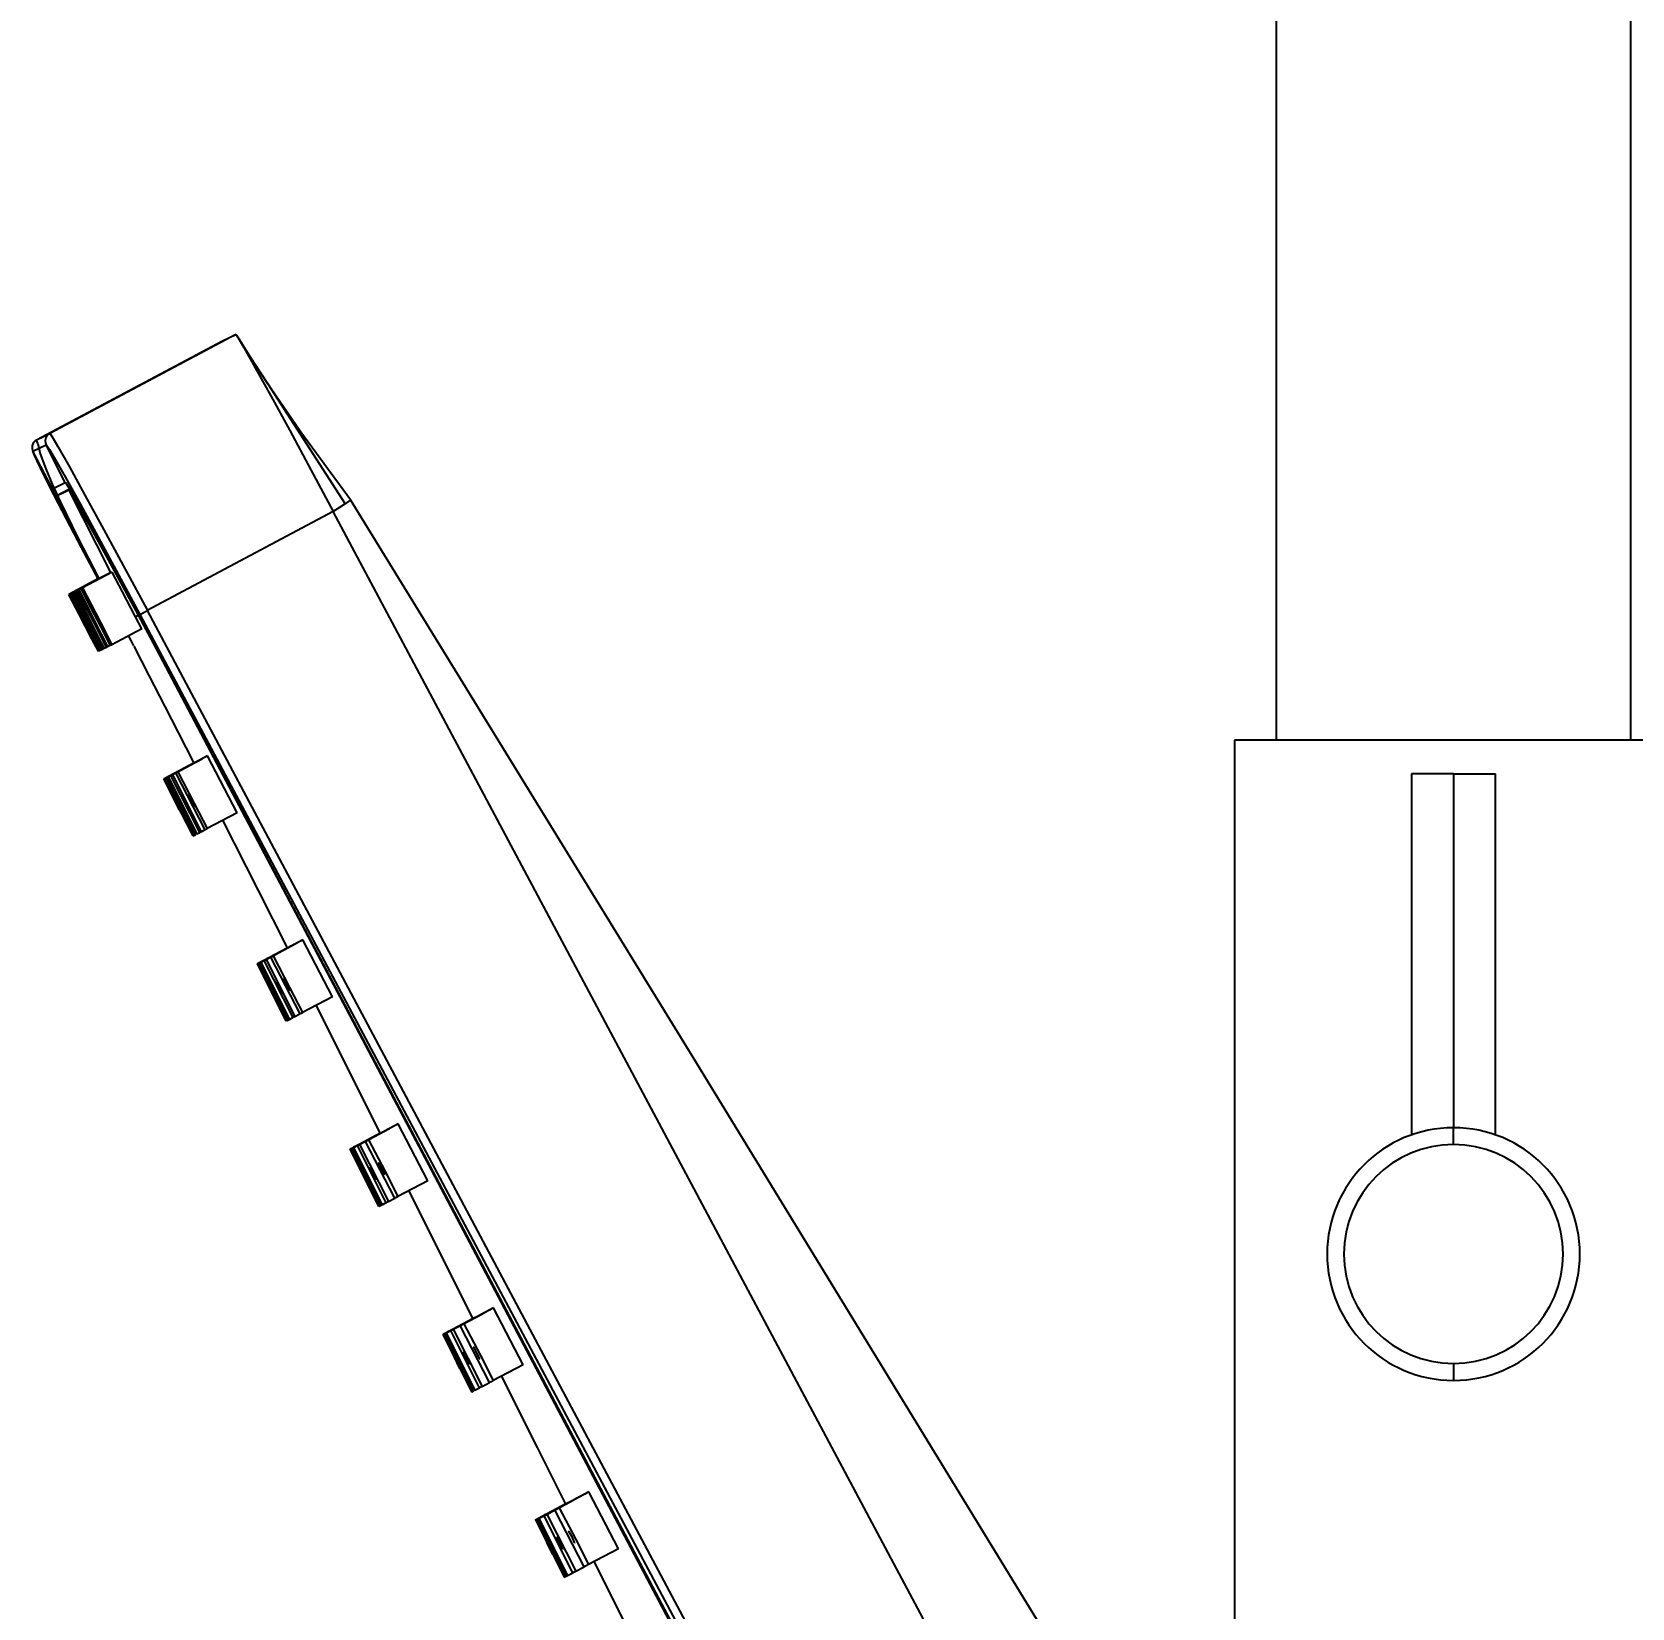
# Model space of a CAD drawing. Extents: x 5051 to 8526, y -300 to 2247.
# Drawn here: x 7172.8 to 7267.8, y 1235.9 to 1329.4 of the extents above; entities that cross this region are included whole.
import ezdxf

# ---------------------------------------------------------------- set-up
doc = ezdxf.new("R2010")
doc.units = 0
doc.header["$LTSCALE"] = 4
doc.header["$MEASUREMENT"] = 0
doc.header["$PDMODE"] = 3
doc.header["$PDSIZE"] = -10
doc.layers.get('0').update_dxf_attribs({"linetype": 'CONTINUOUS'})
doc.layers.get('DEFPOINTS').update_dxf_attribs({"linetype": 'CONTINUOUS'})
doc.layers.add('1', color=7, linetype='CONTINUOUS', true_color=0xffffff)
doc.styles.add('Daelim Dimension', font='NanumGothic.ttf')
doc.dimstyles.new('DEFAULT', dxfattribs={"dimscale": 2, "dimtxt": 2, "dimasz": 2, "dimexe": 0, "dimexo": 2, "dimgap": 1, "dimtad": 1, "dimdec": 1, "dimzin": 9, "dimdsep": 46, "dimtxsty": 'Daelim Dimension', "dimcen": 0.5, "dimclrd": 252, "dimclre": 252, "dimclrt": 3, "dimadec": 1, "dimazin": 0, "dimtfac": 1, "dimtdec": 1, "dimtix": 1, "dimtmove": 0, "dimatfit": 3, "dimfxl": 1, "dimtolj": 1, "dimtzin": 1, "dimlwd": 9, "dimlwe": 9, "dimarcsym": 0})

# ---------------------------------------------------------------- blocks, each defined once
blk = doc.blocks.new('*D13')
at = {"color": 5, "lineweight": 9, "ltscale": 0.5, "transparency": 16777216}
for p, q in [((7201.167, 1456.886), (7561.306, 1456.886)), ((7559.306, 1448.886), (7559.306, 360.442)), ((7359.221, 352.442), (7561.306, 352.442))]:
    blk.add_line(p, q, dxfattribs=at)
at = {"color": 5, "ltscale": 0.5, "transparency": 16777216}
for points in [[(7557.973, 1448.886), (7560.639, 1448.886), (7559.306, 1456.886)], [(7557.973, 360.442), (7560.639, 360.442), (7559.306, 352.442)]]:
    blk.add_solid(points, dxfattribs=at)
at = {"layer": 'DEFPOINTS', "color": 0, "ltscale": 0.5, "transparency": 16777216}
for p in [(7197.167, 1456.886), (7355.221, 352.442), (7559.306, 352.442)]:
    blk.add_point(p, dxfattribs=at)
at = {"color": 7, "ltscale": 0.5, "transparency": 16777216, "insert": (7543.601, 904.664), "char_height": 20, "attachment_point": 5, "rotation": 90, "style": 'Daelim Dimension'}
blk.add_mtext('\\A1;(1100)', dxfattribs=at)

msp = doc.modelspace()

# ---------------------------------------------------------------- linework, layer by layer
at = {"layer": '1', "color": 7, "linetype": 'Continuous'}
for p, q in [((7246.667, 1287.386), (7246.667, 1396.886)), ((7267.667, 1396.886), (7267.667, 1287.386)), ((7184.893, 1311.481), (7173.857, 1305.6)), ((7184.105, 1311.096), (7184.893, 1311.481)), ((7173.068, 1305.214), (7184.105, 1311.096)), ((7186.798, 1308.537), (7191.396, 1301.43)), ((7174.776, 1302.691), (7173.644, 1304.929)), ((7174.014, 1302.319), (7172.86, 1304.546)), ((7174.246, 1301.874), (7174.246, 1301.872)), ((7176.778, 1296.987), (7174.246, 1301.872)), ((7175.036, 1302.296), (7174.247, 1301.876)), ((7175.036, 1302.296), (7174.247, 1301.876)), ((7174.247, 1301.876), (7174.247, 1301.876)), ((7177.484, 1297.337), (7175.003, 1302.242)), ((7190.684, 1300.963), (7179.647, 1295.082)), ((7231.054, 1225.205), (7190.684, 1300.963)), ((7177.099, 1297.145), (7175.334, 1296.204)), ((7177.151, 1297.17), (7175.385, 1296.229)), ((7177.277, 1297.233), (7175.512, 1296.292)), ((7177.338, 1297.263), (7175.573, 1296.323)), ((7177.486, 1297.337), (7175.721, 1296.397)), ((7177.559, 1297.374), (7175.794, 1296.434)), ((7177.153, 1297.167), (7177.151, 1297.17)), ((7177.34, 1297.26), (7177.338, 1297.263)), ((7176.755, 1296.981), (7174.99, 1296.04)), ((7176.776, 1296.99), (7175.01, 1296.049)), ((7176.837, 1297.018), (7175.072, 1296.078)), ((7176.869, 1297.033), (7175.104, 1296.093)), ((7176.953, 1297.073), (7175.187, 1296.132)), ((7176.995, 1297.093), (7175.229, 1296.153)), ((7176.777, 1296.986), (7176.776, 1296.99)), ((7176.871, 1297.03), (7176.869, 1297.033)), ((7176.996, 1297.09), (7176.995, 1297.093)), ((7179.312, 1294.003), (7178.942, 1294.717)), ((7176.743, 1292.669), (7176.363, 1293.403)), ((7177.167, 1293.796), (7177.547, 1293.062)), ((7179.312, 1294.003), (7177.547, 1293.062)), ((7179.605, 1293.928), (7223.342, 1211.198)), ((7179.839, 1293.486), (7179.826, 1293.479)), ((7223.052, 1211.61), (7179.826, 1293.479)), ((7176.789, 1292.692), (7176.753, 1292.672)), ((7176.885, 1292.736), (7176.816, 1292.699)), ((7177.029, 1292.806), (7176.926, 1292.751)), ((7177.221, 1292.902), (7177.085, 1292.829)), ((7177.461, 1293.023), (7177.292, 1292.933)), ((7270.167, 1287.386), (7244.167, 1287.386)), ((7244.167, 1287.386), (7244.167, 1217.386)), ((7180.632, 1285.103), (7182.398, 1286.044)), ((7180.639, 1285.111), (7182.404, 1286.052)), ((7180.641, 1285.106), (7182.406, 1286.047)), ((7180.654, 1285.121), (7182.419, 1286.062)), ((7180.689, 1285.127), (7182.454, 1286.067)), ((7180.723, 1285.143), (7182.488, 1286.084)), ((7180.827, 1285.194), (7182.593, 1286.135)), ((7180.887, 1285.224), (7182.652, 1286.164)), ((7181.049, 1285.305), (7182.814, 1286.246)), ((7181.133, 1285.348), (7182.899, 1286.289)), ((7183.115, 1286.4), (7181.349, 1285.459)), ((7183.223, 1286.455), (7181.458, 1285.515)), ((7182.408, 1286.043), (7182.406, 1286.047)), ((7182.49, 1286.08), (7182.488, 1286.084)), ((7182.654, 1286.161), (7182.652, 1286.164)), ((7182.9, 1286.285), (7182.899, 1286.289)), ((7184.971, 1283.081), (7183.223, 1286.455)), ((7181.562, 1283.266), (7180.632, 1285.103)), ((7180.639, 1285.111), (7180.641, 1285.108)), ((7180.641, 1285.106), (7182.351, 1281.711)), ((7182.388, 1281.726), (7180.689, 1285.127)), ((7180.723, 1285.143), (7182.42, 1281.741)), ((7182.524, 1281.792), (7180.827, 1285.194)), ((7180.887, 1285.224), (7182.586, 1281.823)), ((7182.759, 1281.911), (7181.049, 1285.305)), ((7181.133, 1285.348), (7182.85, 1281.957)), ((7183.087, 1282.079), (7181.349, 1285.459)), ((7257.167, 1285.386), (7254.667, 1285.386)), ((7254.667, 1285.386), (7254.667, 1263.966)), ((7257.167, 1285.386), (7259.667, 1285.386)), ((7257.167, 1285.386), (7257.167, 1264.386)), ((7259.667, 1263.966), (7259.667, 1285.386)), ((7184.971, 1283.081), (7183.206, 1282.14)), ((7182.85, 1281.957), (7183.085, 1282.082)), ((7182.351, 1281.711), (7182.349, 1281.711)), ((7182.351, 1281.711), (7182.386, 1281.73)), ((7182.42, 1281.741), (7182.523, 1281.796)), ((7182.586, 1281.823), (7182.757, 1281.914)), ((7186.691, 1274.373), (7188.457, 1275.314)), ((7188.739, 1275.459), (7186.973, 1274.518)), ((7188.882, 1275.534), (7187.116, 1274.593)), ((7188.459, 1275.31), (7188.457, 1275.314)), ((7190.631, 1272.159), (7188.882, 1275.534)), ((7186.176, 1274.118), (7187.942, 1275.059)), ((7186.19, 1274.128), (7187.956, 1275.068)), ((7186.19, 1274.121), (7187.955, 1275.062)), ((7186.216, 1274.133), (7187.982, 1275.074)), ((7186.262, 1274.171), (7188.028, 1275.112)), ((7186.312, 1274.199), (7187.937, 1275.065)), ((7186.321, 1274.184), (7188.086, 1275.125)), ((7186.388, 1274.218), (7188.154, 1275.159)), ((7186.584, 1274.318), (7188.35, 1275.258)), ((7186.691, 1274.373), (7188.408, 1270.982)), ((7188.71, 1271.138), (7186.973, 1274.518)), ((7187.983, 1275.07), (7187.982, 1275.074)), ((7188.155, 1275.155), (7188.154, 1275.159)), ((7186.176, 1274.118), (7187.887, 1270.724)), ((7187.889, 1270.721), (7186.19, 1274.121)), ((7186.216, 1274.133), (7187.913, 1270.731)), ((7186.262, 1274.171), (7186.264, 1274.167)), ((7188.018, 1270.782), (7186.321, 1274.184)), ((7186.388, 1274.218), (7188.088, 1270.818)), ((7188.294, 1270.923), (7186.584, 1274.318)), ((7190.631, 1272.159), (7188.865, 1271.218)), ((7187.887, 1270.724), (7187.888, 1270.724)), ((7187.913, 1270.731), (7188.016, 1270.786)), ((7188.088, 1270.818), (7188.292, 1270.927)), ((7188.408, 1270.982), (7188.708, 1271.142)), ((7191.691, 1263.115), (7193.457, 1264.056)), ((7191.71, 1263.123), (7193.475, 1264.064)), ((7191.712, 1263.131), (7193.478, 1264.072)), ((7191.748, 1263.152), (7193.514, 1264.093)), ((7191.814, 1263.174), (7193.58, 1264.115)), ((7191.886, 1263.23), (7193.451, 1264.064)), ((7191.889, 1263.212), (7193.655, 1264.153)), ((7191.971, 1263.277), (7193.45, 1264.065)), ((7192.119, 1263.33), (7193.885, 1264.271)), ((7192.249, 1263.397), (7194.015, 1264.338)), ((7194.362, 1264.518), (7192.596, 1263.577)), ((7194.541, 1264.612), (7192.775, 1263.671)), ((7193.477, 1264.06), (7193.475, 1264.064)), ((7193.657, 1264.149), (7193.655, 1264.153)), ((7194.017, 1264.334), (7194.015, 1264.338)), ((7196.29, 1261.238), (7194.541, 1264.612)), ((7257.167, 1263.386), (7257.167, 1264.386)), ((7193.391, 1259.715), (7191.691, 1263.115)), ((7191.71, 1263.123), (7193.407, 1259.721)), ((7191.712, 1263.131), (7191.714, 1263.127)), ((7193.511, 1259.772), (7191.814, 1263.174)), ((7191.886, 1263.23), (7191.887, 1263.226)), ((7191.889, 1263.212), (7193.589, 1259.812)), ((7193.829, 1259.935), (7192.119, 1263.33)), ((7192.249, 1263.397), (7193.966, 1260.006)), ((7194.333, 1260.197), (7192.596, 1263.577)), ((7196.29, 1261.238), (7194.523, 1260.296)), ((7193.966, 1260.006), (7194.331, 1260.201)), ((7193.407, 1259.721), (7193.51, 1259.776)), ((7193.589, 1259.812), (7193.828, 1259.939)), ((7199.986, 1253.578), (7198.219, 1252.636)), ((7200.201, 1253.69), (7198.433, 1252.748)), ((7201.949, 1250.316), (7200.201, 1253.69)), ((7197.192, 1252.109), (7198.958, 1253.05)), ((7197.203, 1252.113), (7198.969, 1253.054)), ((7197.247, 1252.143), (7198.955, 1253.053)), ((7197.306, 1252.176), (7199.072, 1253.117)), ((7197.308, 1252.164), (7199.073, 1253.105)), ((7197.391, 1252.206), (7199.156, 1253.147)), ((7197.509, 1252.289), (7198.955, 1253.059)), ((7197.629, 1252.355), (7198.954, 1253.061)), ((7197.655, 1252.342), (7199.421, 1253.283)), ((7197.807, 1252.421), (7199.573, 1253.362)), ((7199.956, 1249.256), (7198.219, 1252.636)), ((7198.97, 1253.05), (7198.969, 1253.054)), ((7199.158, 1253.143), (7199.156, 1253.147)), ((7199.575, 1253.359), (7199.573, 1253.362)), ((7197.203, 1252.113), (7198.9, 1248.711)), ((7197.247, 1252.143), (7197.249, 1252.139)), ((7199.005, 1248.762), (7197.308, 1252.164)), ((7197.391, 1252.206), (7199.09, 1248.806)), ((7197.509, 1252.289), (7197.511, 1252.285)), ((7199.365, 1248.948), (7197.655, 1252.342)), ((7197.807, 1252.421), (7199.524, 1249.03)), ((7201.949, 1250.316), (7200.181, 1249.374)), ((7257.167, 1250.386), (7257.167, 1249.386)), ((7198.9, 1248.711), (7198.892, 1248.708)), ((7198.9, 1248.711), (7199.003, 1248.766)), ((7199.09, 1248.806), (7199.363, 1248.951)), ((7199.524, 1249.03), (7199.954, 1249.26)), ((7202.782, 1241.155), (7204.549, 1242.096)), ((7202.801, 1241.154), (7204.567, 1242.095)), ((7202.864, 1241.2), (7204.455, 1242.048)), ((7202.892, 1241.2), (7204.657, 1242.141)), ((7203.131, 1241.348), (7204.453, 1242.052)), ((7203.19, 1241.354), (7204.956, 1242.296)), ((7203.287, 1241.433), (7204.452, 1242.054)), ((7203.365, 1241.445), (7205.131, 1242.387)), ((7205.61, 1242.637), (7203.842, 1241.695)), ((7205.86, 1242.768), (7204.091, 1241.826)), ((7204.659, 1242.137), (7204.657, 1242.141)), ((7205.133, 1242.383), (7205.131, 1242.387)), ((7207.608, 1239.394), (7205.86, 1242.768)), ((7202.694, 1241.103), (7204.459, 1242.044)), ((7202.697, 1241.103), (7204.462, 1242.044)), ((7202.697, 1241.103), (7204.394, 1237.701)), ((7202.782, 1241.155), (7202.784, 1241.151)), ((7204.498, 1237.752), (7202.801, 1241.154)), ((7202.892, 1241.2), (7204.591, 1237.8)), ((7203.131, 1241.348), (7203.133, 1241.344)), ((7204.9, 1237.96), (7203.19, 1241.354)), ((7203.365, 1241.445), (7205.082, 1238.055)), ((7205.579, 1238.315), (7203.842, 1241.695)), ((7204.462, 1242.044), (7204.458, 1242.043)), ((7204.464, 1242.04), (7204.462, 1242.044)), ((7207.608, 1239.394), (7205.839, 1238.452)), ((7205.082, 1238.055), (7205.577, 1238.319)), ((7204.394, 1237.701), (7204.39, 1237.7)), ((7204.394, 1237.701), (7204.497, 1237.756)), ((7204.591, 1237.8), (7204.898, 1237.963))]:
    msp.add_line(p, q, dxfattribs=at)
for points in [[(7184.893, 1311.481, 0), (7184.895, 1311.481, 0), (7184.899, 1311.48, 0), (7184.907, 1311.472, 0), (7184.935, 1311.437, 0), (7185.097, 1311.183, 0), (7185.379, 1310.703, 0), (7186.055, 1309.506, 0), (7186.981, 1307.83, 0), (7188.103, 1305.768, 0), (7189.356, 1303.445, 0), (7190.684, 1300.963, 0)], [(7186.798, 1308.537, 0), (7185.8, 1310.087, 0), (7185.03, 1311.294, 0)], [(7191.702, 1301.652, 0), (7188.765, 1305.67, 0), (7186.74, 1308.627, 0)], [(7173.068, 1305.214, 0), (7173.054, 1305.206, 0), (7173.041, 1305.199, 0), (7173.028, 1305.19, 0), (7173.015, 1305.181, 0), (7173.002, 1305.172, 0), (7172.99, 1305.163, 0), (7172.978, 1305.153, 0), (7172.966, 1305.143, 0), (7172.955, 1305.132, 0), (7172.944, 1305.121, 0), (7172.933, 1305.11, 0), (7172.923, 1305.098, 0), (7172.913, 1305.086, 0), (7172.904, 1305.074, 0), (7172.894, 1305.061, 0), (7172.886, 1305.048, 0), (7172.877, 1305.035, 0), (7172.869, 1305.022, 0), (7172.862, 1305.008, 0), (7172.855, 1304.994, 0), (7172.848, 1304.98, 0), (7172.842, 1304.966, 0), (7172.836, 1304.952, 0), (7172.831, 1304.937, 0), (7172.826, 1304.922, 0), (7172.821, 1304.907, 0), (7172.817, 1304.892, 0), (7172.814, 1304.877, 0), (7172.811, 1304.862, 0), (7172.808, 1304.847, 0), (7172.806, 1304.831, 0), (7172.805, 1304.816, 0), (7172.804, 1304.8, 0), (7172.803, 1304.785, 0), (7172.803, 1304.769, 0), (7172.803, 1304.754, 0), (7172.804, 1304.738, 0), (7172.805, 1304.723, 0), (7172.807, 1304.707, 0), (7172.81, 1304.692, 0), (7172.812, 1304.677, 0), (7172.815, 1304.661, 0), (7172.819, 1304.646, 0), (7172.823, 1304.631, 0), (7172.828, 1304.616, 0), (7172.833, 1304.602, 0), (7172.839, 1304.587, 0), (7172.845, 1304.573, 0), (7172.851, 1304.559, 0), (7172.858, 1304.545, 0)], [(7173.07, 1305.215, 0), (7173.056, 1305.208, 0), (7173.043, 1305.2, 0), (7173.03, 1305.191, 0), (7173.017, 1305.182, 0), (7173.004, 1305.173, 0), (7172.992, 1305.164, 0), (7172.98, 1305.154, 0), (7172.968, 1305.144, 0), (7172.957, 1305.133, 0), (7172.946, 1305.122, 0), (7172.935, 1305.111, 0), (7172.925, 1305.099, 0), (7172.915, 1305.087, 0), (7172.906, 1305.075, 0), (7172.897, 1305.062, 0), (7172.888, 1305.049, 0), (7172.879, 1305.036, 0), (7172.871, 1305.023, 0), (7172.864, 1305.009, 0), (7172.857, 1304.995, 0), (7172.85, 1304.981, 0), (7172.844, 1304.967, 0), (7172.838, 1304.953, 0), (7172.833, 1304.938, 0), (7172.828, 1304.923, 0), (7172.823, 1304.909, 0), (7172.82, 1304.893, 0), (7172.816, 1304.878, 0), (7172.813, 1304.863, 0), (7172.811, 1304.848, 0), (7172.808, 1304.832, 0), (7172.807, 1304.817, 0), (7172.806, 1304.801, 0), (7172.805, 1304.786, 0), (7172.805, 1304.77, 0), (7172.805, 1304.755, 0), (7172.806, 1304.739, 0), (7172.808, 1304.724, 0), (7172.809, 1304.708, 0), (7172.812, 1304.693, 0), (7172.814, 1304.678, 0), (7172.818, 1304.662, 0), (7172.821, 1304.647, 0), (7172.825, 1304.632, 0), (7172.83, 1304.618, 0), (7172.835, 1304.603, 0), (7172.841, 1304.588, 0), (7172.847, 1304.574, 0), (7172.853, 1304.56, 0), (7172.86, 1304.546, 0)], [(7172.86, 1304.546, 0), (7173.271, 1304.753, 0), (7173.644, 1304.929, 0)], [(7173.149, 1304.997, 0), (7173.069, 1305.198, 0), (7173.067, 1305.21, 0), (7173.068, 1305.213, 0), (7173.069, 1305.215, 0)], [(7173.068, 1305.214, 0), (7173.069, 1305.215, 0), (7173.07, 1305.215, 0)], [(7173.07, 1305.215, 0), (7173.483, 1305.417, 0), (7173.853, 1305.598, 0)], [(7173.154, 1304.996, 0), (7173.296, 1304.399, 0), (7173.622, 1303.495, 0), (7174, 1302.596, 0), (7174.475, 1301.554, 0), (7175.525, 1299.404, 0), (7176.762, 1296.99, 0)], [(7173.853, 1305.598, 0), (7173.84, 1305.591, 0), (7173.826, 1305.583, 0), (7173.813, 1305.574, 0), (7173.801, 1305.566, 0), (7173.788, 1305.557, 0), (7173.776, 1305.547, 0), (7173.764, 1305.537, 0), (7173.752, 1305.527, 0), (7173.741, 1305.516, 0), (7173.73, 1305.505, 0), (7173.719, 1305.494, 0), (7173.709, 1305.482, 0), (7173.699, 1305.47, 0), (7173.689, 1305.458, 0), (7173.68, 1305.445, 0), (7173.671, 1305.433, 0), (7173.663, 1305.42, 0), (7173.655, 1305.406, 0), (7173.648, 1305.393, 0), (7173.64, 1305.379, 0), (7173.634, 1305.365, 0), (7173.628, 1305.35, 0), (7173.622, 1305.336, 0), (7173.616, 1305.321, 0), (7173.612, 1305.307, 0), (7173.607, 1305.292, 0), (7173.603, 1305.277, 0), (7173.6, 1305.262, 0), (7173.597, 1305.246, 0), (7173.594, 1305.231, 0), (7173.592, 1305.216, 0), (7173.59, 1305.2, 0), (7173.589, 1305.185, 0), (7173.589, 1305.169, 0), (7173.589, 1305.154, 0), (7173.589, 1305.138, 0), (7173.59, 1305.123, 0), (7173.591, 1305.107, 0), (7173.593, 1305.092, 0), (7173.595, 1305.076, 0), (7173.598, 1305.061, 0), (7173.601, 1305.046, 0), (7173.605, 1305.031, 0), (7173.609, 1305.016, 0), (7173.614, 1305.001, 0), (7173.619, 1304.986, 0), (7173.624, 1304.972, 0), (7173.63, 1304.957, 0), (7173.637, 1304.943, 0), (7173.644, 1304.929, 0)], [(7173.857, 1305.6, 0), (7173.843, 1305.593, 0), (7173.83, 1305.585, 0), (7173.817, 1305.576, 0), (7173.804, 1305.568, 0), (7173.791, 1305.559, 0), (7173.779, 1305.549, 0), (7173.767, 1305.539, 0), (7173.755, 1305.529, 0), (7173.744, 1305.518, 0), (7173.733, 1305.507, 0), (7173.722, 1305.496, 0), (7173.712, 1305.484, 0), (7173.702, 1305.472, 0), (7173.692, 1305.46, 0), (7173.683, 1305.447, 0), (7173.674, 1305.435, 0), (7173.666, 1305.422, 0), (7173.658, 1305.408, 0), (7173.65, 1305.395, 0), (7173.643, 1305.381, 0), (7173.636, 1305.367, 0), (7173.63, 1305.352, 0), (7173.624, 1305.338, 0), (7173.619, 1305.323, 0), (7173.614, 1305.309, 0), (7173.61, 1305.294, 0), (7173.606, 1305.279, 0), (7173.602, 1305.263, 0), (7173.599, 1305.248, 0), (7173.596, 1305.233, 0), (7173.594, 1305.217, 0), (7173.593, 1305.202, 0), (7173.592, 1305.186, 0), (7173.591, 1305.171, 0), (7173.591, 1305.155, 0), (7173.591, 1305.14, 0), (7173.592, 1305.124, 0), (7173.593, 1305.108, 0), (7173.595, 1305.093, 0), (7173.597, 1305.078, 0), (7173.6, 1305.062, 0), (7173.603, 1305.047, 0), (7173.607, 1305.032, 0), (7173.611, 1305.017, 0), (7173.616, 1305.002, 0), (7173.621, 1304.987, 0), (7173.627, 1304.973, 0), (7173.633, 1304.958, 0), (7173.639, 1304.944, 0), (7173.646, 1304.93, 0)], [(7173.644, 1304.929, 0), (7173.645, 1304.93, 0), (7173.646, 1304.93, 0)], [(7173.646, 1304.93, 0), (7173.687, 1304.888, 0), (7173.844, 1304.642, 0), (7174.114, 1304.183, 0), (7174.765, 1303.031, 0), (7175.654, 1301.422, 0), (7176.73, 1299.446, 0), (7177.934, 1297.213, 0), (7179.2, 1294.844, 0)], [(7173.853, 1305.598, 0), (7173.855, 1305.599, 0), (7173.856, 1305.599, 0)], [(7173.857, 1305.6, 0), (7173.859, 1305.6, 0), (7173.862, 1305.599, 0), (7173.871, 1305.591, 0), (7173.899, 1305.556, 0), (7174.062, 1305.3, 0), (7174.343, 1304.822, 0), (7175.022, 1303.62, 0), (7175.948, 1301.943, 0), (7177.07, 1299.882, 0), (7178.327, 1297.552, 0), (7179.648, 1295.082, 0)], [(7176.724, 1296.969, 0), (7175.744, 1298.833, 0), (7174.86, 1300.526, 0), (7174.107, 1301.985, 0), (7173.513, 1303.153, 0), (7173.101, 1303.985, 0), (7172.943, 1304.319, 0), (7172.865, 1304.505, 0), (7172.857, 1304.533, 0), (7172.856, 1304.541, 0), (7172.858, 1304.545, 0)], [(7172.858, 1304.545, 0), (7172.859, 1304.545, 0), (7172.86, 1304.546, 0)], [(7176.723, 1296.982, 0), (7174.179, 1301.934, 0), (7174.018, 1302.291, 0), (7174.013, 1302.31, 0), (7174.012, 1302.316, 0), (7174.013, 1302.317, 0), (7174.014, 1302.318, 0)], [(7174.014, 1302.319, 0), (7174.413, 1302.512, 0), (7174.776, 1302.691, 0)], [(7174.014, 1302.318, 0), (7174.014, 1302.318, 0), (7174.014, 1302.319, 0)], [(7174.246, 1301.872, 0), (7174.249, 1301.858, 0), (7174.255, 1301.841, 0), (7174.273, 1301.794, 0), (7174.331, 1301.665, 0), (7174.512, 1301.287, 0), (7175.074, 1300.17, 0), (7175.806, 1298.746, 0), (7176.714, 1297.004, 0)], [(7174.998, 1302.243, 0), (7174.545, 1302.02, 0), (7174.247, 1301.876, 0)], [(7174.776, 1302.691, 0), (7174.776, 1302.691, 0), (7174.777, 1302.692, 0)], [(7174.777, 1302.692, 0), (7174.781, 1302.691, 0), (7174.788, 1302.685, 0), (7174.81, 1302.66, 0), (7174.932, 1302.476, 0), (7175.14, 1302.126, 0), (7175.64, 1301.249, 0), (7176.328, 1300.009, 0), (7177.166, 1298.474, 0), (7178.115, 1296.72, 0), (7179.136, 1294.812, 0)], [(7175.003, 1302.242, 0), (7175, 1302.243, 0), (7174.998, 1302.243, 0)], [(7179.122, 1294.806, 0), (7177.942, 1297.002, 0), (7176.878, 1298.961, 0), (7176.004, 1300.545, 0), (7175.563, 1301.328, 0), (7175.24, 1301.883, 0), (7175.067, 1302.162, 0), (7175.023, 1302.222, 0), (7175.003, 1302.242, 0)], [(7191.396, 1301.43, 0), (7191.049, 1301.2, 0), (7190.684, 1300.963, 0)], [(7191.702, 1301.652, 0), (7191.698, 1301.645, 0), (7191.684, 1301.633, 0), (7191.396, 1301.43, 0)], [(7237.326, 1227.189, 0), (7211.824, 1268.919, 0), (7191.701, 1301.653, 0)], [(7177.151, 1297.17, 0), (7177.122, 1297.156, 0), (7177.099, 1297.145, 0)], [(7177.338, 1297.263, 0), (7177.304, 1297.246, 0), (7177.277, 1297.233, 0)], [(7177.559, 1297.374, 0), (7177.516, 1297.353, 0), (7177.486, 1297.337, 0)], [(7178.942, 1294.717, 0), (7178.171, 1296.197, 0), (7177.559, 1297.374, 0)], [(7175.334, 1296.204, 0), (7175.362, 1296.218, 0), (7175.385, 1296.229, 0)], [(7176.646, 1293.574, 0), (7175.911, 1295.047, 0), (7175.334, 1296.204, 0)], [(7175.385, 1296.229, 0), (7176.122, 1294.756, 0), (7176.7, 1293.599, 0)], [(7175.512, 1296.292, 0), (7175.546, 1296.309, 0), (7175.573, 1296.323, 0)], [(7176.839, 1293.66, 0), (7176.096, 1295.134, 0), (7175.512, 1296.292, 0)], [(7175.573, 1296.323, 0), (7176.325, 1294.839, 0), (7176.912, 1293.685, 0)], [(7175.721, 1296.397, 0), (7175.76, 1296.417, 0), (7175.794, 1296.434, 0)], [(7177.081, 1293.763, 0), (7176.319, 1295.238, 0), (7175.721, 1296.397, 0)], [(7175.794, 1296.434, 0), (7176.565, 1294.95, 0), (7177.167, 1293.796, 0)], [(7176.776, 1296.99, 0), (7176.763, 1296.985, 0), (7176.755, 1296.981, 0)], [(7176.869, 1297.033, 0), (7176.851, 1297.025, 0), (7176.837, 1297.018, 0)], [(7176.995, 1297.093, 0), (7176.971, 1297.082, 0), (7176.953, 1297.073, 0)], [(7174.99, 1296.04, 0), (7175.001, 1296.045, 0), (7175.01, 1296.049, 0)], [(7176.363, 1293.403, 0), (7175.596, 1294.874, 0), (7174.99, 1296.04, 0)], [(7175.01, 1296.049, 0), (7175.772, 1294.574, 0), (7176.371, 1293.415, 0)], [(7175.072, 1296.078, 0), (7175.09, 1296.086, 0), (7175.104, 1296.093, 0)], [(7176.411, 1293.439, 0), (7175.664, 1294.91, 0), (7175.072, 1296.078, 0)], [(7175.104, 1296.093, 0), (7175.847, 1294.619, 0), (7176.432, 1293.461, 0)], [(7175.187, 1296.132, 0), (7175.21, 1296.143, 0), (7175.229, 1296.153, 0)], [(7176.502, 1293.502, 0), (7175.765, 1294.975, 0), (7175.187, 1296.132, 0)], [(7175.229, 1296.153, 0), (7175.964, 1294.68, 0), (7176.541, 1293.523, 0)], [(7176.05, 1294.018, 0), (7176.05, 1294.018, 0), (7176.05, 1294.018, 0), (7176.05, 1294.018, 0), (7176.05, 1294.018, 0), (7176.049, 1294.02, 0), (7176.036, 1294.045, 0), (7175.867, 1294.374, 0), (7175.696, 1294.701, 0), (7175.682, 1294.727, 0), (7175.681, 1294.728, 0), (7175.681, 1294.728, 0), (7175.681, 1294.728, 0), (7175.681, 1294.728, 0)], [(7176.118, 1294.048, 0), (7176.118, 1294.048, 0), (7176.118, 1294.048, 0), (7176.118, 1294.048, 0), (7176.117, 1294.05, 0), (7176.105, 1294.075, 0), (7175.94, 1294.406, 0), (7175.772, 1294.735, 0), (7175.758, 1294.76, 0), (7175.757, 1294.762, 0), (7175.757, 1294.762, 0), (7175.757, 1294.762, 0)], [(7176.228, 1294.1, 0), (7176.228, 1294.1, 0), (7176.228, 1294.1, 0), (7176.227, 1294.102, 0), (7176.216, 1294.128, 0), (7176.053, 1294.459, 0), (7175.885, 1294.789, 0), (7175.871, 1294.814, 0), (7175.871, 1294.815, 0), (7175.87, 1294.816, 0), (7175.87, 1294.816, 0), (7175.87, 1294.816, 0)], [(7176.379, 1294.174, 0), (7176.379, 1294.174, 0), (7176.379, 1294.174, 0), (7176.379, 1294.176, 0), (7176.368, 1294.202, 0), (7176.206, 1294.534, 0), (7176.037, 1294.863, 0), (7176.023, 1294.888, 0), (7176.022, 1294.889, 0), (7176.022, 1294.89, 0), (7176.022, 1294.89, 0), (7176.022, 1294.89, 0)], [(7176.211, 1294.984, 0), (7176.211, 1294.984, 0), (7176.211, 1294.983, 0), (7176.211, 1294.982, 0), (7176.222, 1294.955, 0), (7176.385, 1294.624, 0), (7176.556, 1294.296, 0), (7176.571, 1294.271, 0), (7176.572, 1294.27, 0), (7176.572, 1294.27, 0), (7176.572, 1294.27, 0)], [(7176.572, 1294.27, 0), (7176.572, 1294.27, 0), (7176.572, 1294.271, 0), (7176.572, 1294.272, 0), (7176.561, 1294.298, 0), (7176.399, 1294.63, 0), (7176.227, 1294.958, 0), (7176.212, 1294.983, 0), (7176.211, 1294.984, 0), (7176.211, 1294.984, 0), (7176.211, 1294.984, 0)], [(7176.807, 1294.388, 0), (7176.807, 1294.389, 0), (7176.807, 1294.389, 0), (7176.807, 1294.391, 0), (7176.796, 1294.417, 0), (7176.631, 1294.747, 0), (7176.456, 1295.073, 0), (7176.44, 1295.097, 0), (7176.439, 1295.098, 0), (7176.439, 1295.099, 0), (7176.438, 1295.099, 0)], [(7178.942, 1294.717, 0), (7179.041, 1294.765, 0), (7179.122, 1294.806, 0)], [(7179.826, 1293.479, 0), (7179.432, 1294.224, 0), (7179.122, 1294.806, 0)], [(7179.136, 1294.812, 0), (7179.172, 1294.83, 0), (7179.2, 1294.844, 0)], [(7179.136, 1294.812, 0), (7179.399, 1294.318, 0), (7179.605, 1293.928, 0)], [(7179.2, 1294.844, 0), (7179.201, 1294.844, 0), (7179.202, 1294.845, 0), (7179.203, 1294.846, 0), (7179.205, 1294.847, 0), (7179.207, 1294.848, 0), (7179.21, 1294.849, 0), (7179.213, 1294.851, 0), (7179.217, 1294.853, 0), (7179.221, 1294.855, 0), (7179.225, 1294.857, 0), (7179.23, 1294.86, 0), (7179.235, 1294.862, 0), (7179.241, 1294.865, 0), (7179.247, 1294.869, 0), (7179.253, 1294.872, 0), (7179.26, 1294.876, 0), (7179.267, 1294.879, 0), (7179.274, 1294.883, 0), (7179.282, 1294.887, 0), (7179.29, 1294.892, 0), (7179.299, 1294.896, 0), (7179.307, 1294.901, 0), (7179.317, 1294.906, 0), (7179.326, 1294.911, 0), (7179.336, 1294.916, 0), (7179.346, 1294.921, 0), (7179.356, 1294.927, 0), (7179.367, 1294.933, 0), (7179.378, 1294.938, 0), (7179.389, 1294.944, 0), (7179.4, 1294.95, 0), (7179.412, 1294.956, 0), (7179.424, 1294.963, 0), (7179.436, 1294.969, 0), (7179.448, 1294.976, 0), (7179.461, 1294.982, 0), (7179.473, 1294.989, 0), (7179.486, 1294.996, 0), (7179.499, 1295.003, 0), (7179.512, 1295.01, 0), (7179.525, 1295.017, 0), (7179.538, 1295.024, 0), (7179.552, 1295.031, 0), (7179.565, 1295.038, 0), (7179.579, 1295.045, 0), (7179.593, 1295.053, 0), (7179.606, 1295.06, 0), (7179.62, 1295.067, 0), (7179.634, 1295.074, 0), (7179.647, 1295.082, 0)], [(7179.2, 1294.844, 0), (7204.522, 1247.267, 0), (7224.225, 1210.254, 0)], [(7179.647, 1295.082, 0), (7204.968, 1247.504, 0), (7224.668, 1210.489, 0)], [(7176.363, 1293.403, 0), (7176.367, 1293.41, 0), (7176.371, 1293.415, 0)], [(7176.371, 1293.415, 0), (7176.585, 1292.999, 0), (7176.753, 1292.672, 0)], [(7176.411, 1293.439, 0), (7176.422, 1293.451, 0), (7176.432, 1293.461, 0)], [(7176.791, 1292.688, 0), (7176.578, 1293.109, 0), (7176.411, 1293.439, 0)], [(7176.432, 1293.461, 0), (7176.647, 1293.034, 0), (7176.816, 1292.699, 0)], [(7176.502, 1293.502, 0), (7176.523, 1293.514, 0), (7176.541, 1293.523, 0)], [(7176.887, 1292.732, 0), (7176.671, 1293.164, 0), (7176.502, 1293.502, 0)], [(7176.541, 1293.523, 0), (7176.757, 1293.091, 0), (7176.926, 1292.751, 0)], [(7176.646, 1293.574, 0), (7176.676, 1293.588, 0), (7176.7, 1293.599, 0)], [(7177.031, 1292.802, 0), (7176.815, 1293.235, 0), (7176.646, 1293.574, 0)], [(7176.7, 1293.599, 0), (7176.916, 1293.168, 0), (7177.085, 1292.829, 0)], [(7176.839, 1293.66, 0), (7176.879, 1293.673, 0), (7176.912, 1293.685, 0)], [(7177.223, 1292.898, 0), (7177.008, 1293.325, 0), (7176.839, 1293.66, 0)], [(7176.912, 1293.685, 0), (7177.125, 1293.263, 0), (7177.292, 1292.933, 0)], [(7177.081, 1293.763, 0), (7177.129, 1293.781, 0), (7177.167, 1293.796, 0)], [(7177.463, 1293.02, 0), (7177.249, 1293.436, 0), (7177.081, 1293.763, 0)], [(7178.505, 1293.606, 0), (7178.686, 1293.262, 0), (7178.829, 1292.991, 0)], [(7176.753, 1292.672, 0), (7176.747, 1292.67, 0), (7176.743, 1292.669, 0)], [(7176.816, 1292.699, 0), (7176.801, 1292.692, 0), (7176.791, 1292.688, 0)], [(7176.926, 1292.751, 0), (7176.904, 1292.74, 0), (7176.887, 1292.732, 0)], [(7177.085, 1292.829, 0), (7177.054, 1292.814, 0), (7177.031, 1292.802, 0)], [(7177.292, 1292.933, 0), (7177.253, 1292.913, 0), (7177.223, 1292.898, 0)], [(7177.547, 1293.062, 0), (7177.5, 1293.038, 0), (7177.463, 1293.02, 0)], [(7178.843, 1292.965, 0), (7179.746, 1291.227, 0), (7180.689, 1289.393, 0), (7181.483, 1287.839, 0), (7182.384, 1286.067, 0)], [(7182.406, 1286.047, 0), (7182.401, 1286.045, 0), (7182.398, 1286.044, 0)], [(7182.488, 1286.084, 0), (7182.468, 1286.074, 0), (7182.454, 1286.067, 0)], [(7182.652, 1286.164, 0), (7182.618, 1286.147, 0), (7182.593, 1286.135, 0)], [(7182.899, 1286.289, 0), (7182.85, 1286.264, 0), (7182.814, 1286.246, 0)], [(7183.223, 1286.455, 0), (7183.161, 1286.424, 0), (7183.115, 1286.4, 0)], [(7180.632, 1285.103, 0), (7180.636, 1285.104, 0), (7180.641, 1285.106, 0)], [(7180.654, 1285.121, 0), (7180.645, 1285.115, 0), (7180.639, 1285.111, 0)], [(7180.689, 1285.127, 0), (7180.707, 1285.135, 0), (7180.723, 1285.143, 0)], [(7180.827, 1285.194, 0), (7180.86, 1285.21, 0), (7180.887, 1285.224, 0)], [(7181.049, 1285.305, 0), (7181.095, 1285.329, 0), (7181.133, 1285.348, 0)], [(7181.349, 1285.459, 0), (7181.409, 1285.49, 0), (7181.458, 1285.515, 0)], [(7181.458, 1285.515, 0), (7182.437, 1283.625, 0), (7183.206, 1282.14, 0)], [(7181.876, 1283.166, 0), (7181.876, 1283.166, 0), (7181.876, 1283.166, 0), (7181.876, 1283.168, 0), (7181.865, 1283.194, 0), (7181.704, 1283.526, 0), (7181.535, 1283.855, 0), (7181.52, 1283.88, 0), (7181.519, 1283.881, 0), (7181.519, 1283.881, 0), (7181.519, 1283.882, 0)], [(7182.119, 1283.288, 0), (7182.119, 1283.289, 0), (7182.119, 1283.289, 0), (7182.119, 1283.291, 0), (7182.109, 1283.317, 0), (7181.948, 1283.65, 0), (7181.776, 1283.977, 0), (7181.76, 1284.001, 0), (7181.759, 1284.002, 0), (7181.759, 1284.003, 0), (7181.758, 1284.003, 0)], [(7182.449, 1283.458, 0), (7182.45, 1283.459, 0), (7182.45, 1283.46, 0), (7182.44, 1283.487, 0), (7182.278, 1283.819, 0), (7182.101, 1284.144, 0), (7182.085, 1284.168, 0), (7182.083, 1284.169, 0), (7182.083, 1284.169, 0)], [(7181.304, 1283.78, 0), (7181.304, 1283.78, 0), (7181.304, 1283.78, 0), (7181.304, 1283.78, 0), (7181.304, 1283.78, 0), (7181.305, 1283.779, 0), (7181.318, 1283.753, 0), (7181.484, 1283.423, 0), (7181.651, 1283.093, 0), (7181.664, 1283.068, 0), (7181.665, 1283.066, 0), (7181.665, 1283.066, 0), (7181.665, 1283.066, 0), (7181.665, 1283.066, 0)], [(7181.665, 1283.066, 0), (7181.665, 1283.066, 0), (7181.665, 1283.066, 0), (7181.665, 1283.066, 0), (7181.665, 1283.066, 0), (7181.665, 1283.066, 0), (7181.664, 1283.068, 0), (7181.651, 1283.093, 0), (7181.485, 1283.423, 0), (7181.318, 1283.753, 0), (7181.305, 1283.779, 0), (7181.304, 1283.78, 0), (7181.304, 1283.78, 0), (7181.304, 1283.78, 0), (7181.304, 1283.78, 0)], [(7181.725, 1283.091, 0), (7181.725, 1283.092, 0), (7181.725, 1283.092, 0), (7181.724, 1283.093, 0), (7181.712, 1283.119, 0), (7181.549, 1283.451, 0), (7181.382, 1283.781, 0), (7181.368, 1283.806, 0), (7181.367, 1283.807, 0), (7181.367, 1283.807, 0), (7181.367, 1283.807, 0)], [(7181.562, 1283.266, 0), (7182.349, 1281.711, 0)], [(7182.85, 1281.957, 0), (7182.798, 1281.931, 0), (7182.759, 1281.911, 0)], [(7183.206, 1282.14, 0), (7183.138, 1282.105, 0), (7183.087, 1282.079, 0)], [(7184.114, 1282.652, 0), (7186.227, 1278.464, 0), (7187.937, 1275.066, 0)], [(7182.42, 1281.741, 0), (7182.401, 1281.732, 0), (7182.388, 1281.726, 0)], [(7182.586, 1281.823, 0), (7182.551, 1281.805, 0), (7182.524, 1281.792, 0)], [(7188.457, 1275.314, 0), (7188.395, 1275.282, 0), (7188.35, 1275.258, 0)], [(7188.882, 1275.534, 0), (7188.8, 1275.491, 0), (7188.739, 1275.459, 0)], [(7186.584, 1274.318, 0), (7186.642, 1274.347, 0), (7186.691, 1274.373, 0)], [(7186.973, 1274.518, 0), (7187.052, 1274.559, 0), (7187.116, 1274.593, 0)], [(7187.116, 1274.593, 0), (7188.095, 1272.703, 0), (7188.865, 1271.218, 0)], [(7187.982, 1275.074, 0), (7187.965, 1275.066, 0), (7187.955, 1275.062, 0)], [(7188.154, 1275.159, 0), (7188.114, 1275.139, 0), (7188.086, 1275.125, 0)], [(7186.19, 1274.128, 0), (7186.181, 1274.122, 0), (7186.176, 1274.118, 0)], [(7186.19, 1274.121, 0), (7186.203, 1274.127, 0), (7186.216, 1274.133, 0)], [(7186.312, 1274.199, 0), (7186.283, 1274.183, 0), (7186.262, 1274.171, 0)], [(7186.321, 1274.184, 0), (7186.357, 1274.202, 0), (7186.388, 1274.218, 0)], [(7187.221, 1272.083, 0), (7187.221, 1272.083, 0), (7187.221, 1272.083, 0), (7187.221, 1272.083, 0), (7187.221, 1272.085, 0), (7187.209, 1272.111, 0), (7187.045, 1272.442, 0), (7186.879, 1272.772, 0), (7186.865, 1272.798, 0), (7186.864, 1272.799, 0), (7186.864, 1272.799, 0), (7186.864, 1272.799, 0), (7186.864, 1272.799, 0)], [(7187.373, 1272.157, 0), (7187.373, 1272.157, 0), (7187.373, 1272.158, 0), (7187.373, 1272.159, 0), (7187.362, 1272.186, 0), (7187.202, 1272.519, 0), (7187.032, 1272.847, 0), (7187.017, 1272.872, 0), (7187.016, 1272.873, 0), (7187.016, 1272.873, 0), (7187.015, 1272.873, 0)], [(7187.665, 1272.306, 0), (7187.666, 1272.307, 0), (7187.666, 1272.309, 0), (7187.656, 1272.336, 0), (7187.497, 1272.669, 0), (7187.323, 1272.996, 0), (7187.307, 1273.02, 0), (7187.305, 1273.021, 0), (7187.305, 1273.021, 0)], [(7188.09, 1272.526, 0), (7188.091, 1272.527, 0), (7188.091, 1272.529, 0), (7188.082, 1272.556, 0), (7187.922, 1272.89, 0), (7187.743, 1273.213, 0), (7187.726, 1273.236, 0), (7187.724, 1273.237, 0), (7187.723, 1273.237, 0)], [(7189.643, 1271.666, 0), (7191.756, 1267.45, 0), (7193.449, 1264.068, 0)], [(7187.913, 1270.731, 0), (7187.898, 1270.724, 0), (7187.889, 1270.721, 0)], [(7188.088, 1270.818, 0), (7188.047, 1270.797, 0), (7188.018, 1270.782, 0)], [(7188.408, 1270.982, 0), (7188.342, 1270.948, 0), (7188.294, 1270.923, 0)], [(7188.865, 1271.218, 0), (7188.776, 1271.172, 0), (7188.71, 1271.138, 0)], [(7193.475, 1264.064, 0), (7193.463, 1264.058, 0), (7193.457, 1264.056, 0)], [(7193.655, 1264.153, 0), (7193.611, 1264.13, 0), (7193.58, 1264.115, 0)], [(7194.015, 1264.338, 0), (7193.94, 1264.299, 0), (7193.885, 1264.271, 0)], [(7194.541, 1264.612, 0), (7194.439, 1264.558, 0), (7194.362, 1264.518, 0)], [(7191.691, 1263.115, 0), (7191.699, 1263.118, 0), (7191.71, 1263.123, 0)], [(7191.748, 1263.152, 0), (7191.726, 1263.139, 0), (7191.712, 1263.131, 0)], [(7191.814, 1263.174, 0), (7191.854, 1263.194, 0), (7191.889, 1263.212, 0)], [(7191.971, 1263.277, 0), (7191.921, 1263.25, 0), (7191.886, 1263.23, 0)], [(7192.119, 1263.33, 0), (7192.19, 1263.366, 0), (7192.249, 1263.397, 0)], [(7192.596, 1263.577, 0), (7192.694, 1263.628, 0), (7192.775, 1263.671, 0)], [(7192.775, 1263.671, 0), (7193.754, 1261.781, 0), (7194.523, 1260.296, 0)], [(7193.211, 1261.325, 0), (7193.212, 1261.325, 0), (7193.212, 1261.327, 0), (7193.203, 1261.355, 0), (7193.045, 1261.689, 0), (7192.87, 1262.014, 0), (7192.853, 1262.038, 0), (7192.852, 1262.039, 0), (7192.851, 1262.039, 0)], [(7193.73, 1261.594, 0), (7193.731, 1261.595, 0), (7193.731, 1261.597, 0), (7193.731, 1261.603, 0), (7193.724, 1261.625, 0), (7193.567, 1261.96, 0), (7193.385, 1262.282, 0), (7193.371, 1262.3, 0), (7193.366, 1262.305, 0), (7193.365, 1262.305, 0), (7193.363, 1262.305, 0)], [(7192.718, 1261.075, 0), (7192.718, 1261.075, 0), (7192.718, 1261.075, 0), (7192.718, 1261.075, 0), (7192.718, 1261.077, 0), (7192.705, 1261.103, 0), (7192.541, 1261.434, 0), (7192.375, 1261.764, 0), (7192.362, 1261.789, 0), (7192.361, 1261.791, 0), (7192.361, 1261.791, 0), (7192.361, 1261.791, 0), (7192.361, 1261.791, 0)], [(7192.87, 1261.149, 0), (7192.87, 1261.149, 0), (7192.87, 1261.15, 0), (7192.87, 1261.151, 0), (7192.859, 1261.178, 0), (7192.699, 1261.511, 0), (7192.529, 1261.839, 0), (7192.514, 1261.864, 0), (7192.513, 1261.865, 0), (7192.512, 1261.865, 0), (7192.512, 1261.865, 0)], [(7194.523, 1260.296, 0), (7194.414, 1260.239, 0), (7194.333, 1260.197, 0)], [(7195.151, 1260.666, 0), (7197.278, 1256.413, 0), (7198.953, 1253.062, 0)], [(7193.407, 1259.721, 0), (7193.395, 1259.716, 0), (7193.391, 1259.715, 0)], [(7193.589, 1259.812, 0), (7193.543, 1259.788, 0), (7193.511, 1259.772, 0)], [(7193.966, 1260.006, 0), (7193.887, 1259.965, 0), (7193.829, 1259.935, 0)], [(7200.201, 1253.69, 0), (7200.078, 1253.626, 0), (7199.986, 1253.578, 0)], [(7198.219, 1252.636, 0), (7198.336, 1252.698, 0), (7198.433, 1252.748, 0)], [(7198.433, 1252.748, 0), (7199.412, 1250.859, 0), (7200.181, 1249.374, 0)], [(7198.969, 1253.054, 0), (7198.959, 1253.05, 0), (7198.958, 1253.05, 0), (7198.958, 1253.05, 0), (7198.958, 1253.05, 0)], [(7199.156, 1253.147, 0), (7199.107, 1253.122, 0), (7199.073, 1253.105, 0)], [(7199.573, 1253.362, 0), (7199.485, 1253.317, 0), (7199.421, 1253.283, 0)], [(7197.192, 1252.109, 0), (7197.192, 1252.109, 0), (7197.192, 1252.109, 0), (7197.193, 1252.109, 0), (7197.203, 1252.113, 0)], [(7197.193, 1252.109, 0), (7198.892, 1248.708, 0)], [(7197.306, 1252.176, 0), (7197.27, 1252.156, 0), (7197.247, 1252.143, 0)], [(7197.308, 1252.164, 0), (7197.351, 1252.186, 0), (7197.391, 1252.206, 0)], [(7197.629, 1252.355, 0), (7197.559, 1252.317, 0), (7197.509, 1252.289, 0)], [(7197.655, 1252.342, 0), (7197.737, 1252.385, 0), (7197.807, 1252.421, 0)], [(7198.215, 1250.067, 0), (7198.215, 1250.067, 0), (7198.215, 1250.067, 0), (7198.215, 1250.067, 0), (7198.214, 1250.068, 0), (7198.202, 1250.094, 0), (7198.037, 1250.425, 0), (7197.872, 1250.755, 0), (7197.858, 1250.781, 0), (7197.858, 1250.783, 0), (7197.857, 1250.783, 0), (7197.857, 1250.783, 0), (7197.857, 1250.783, 0), (7197.857, 1250.783, 0)], [(7198.366, 1250.141, 0), (7198.367, 1250.141, 0), (7198.367, 1250.141, 0), (7198.366, 1250.143, 0), (7198.356, 1250.17, 0), (7198.197, 1250.503, 0), (7198.026, 1250.831, 0), (7198.011, 1250.855, 0), (7198.01, 1250.857, 0), (7198.009, 1250.857, 0), (7198.009, 1250.857, 0)], [(7198.757, 1250.342, 0), (7198.758, 1250.343, 0), (7198.758, 1250.345, 0), (7198.757, 1250.351, 0), (7198.75, 1250.373, 0), (7198.594, 1250.708, 0), (7198.417, 1251.033, 0), (7198.399, 1251.056, 0), (7198.398, 1251.057, 0), (7198.397, 1251.057, 0)], [(7199.371, 1250.663, 0), (7199.372, 1250.665, 0), (7199.372, 1250.672, 0), (7199.365, 1250.694, 0), (7199.211, 1251.03, 0), (7199.026, 1251.351, 0), (7199.012, 1251.369, 0), (7199.007, 1251.373, 0), (7199.004, 1251.374, 0)], [(7200.653, 1249.661, 0), (7202.783, 1245.397, 0), (7204.458, 1242.043, 0)], [(7199.09, 1248.806, 0), (7199.039, 1248.78, 0), (7199.005, 1248.762, 0)], [(7199.524, 1249.03, 0), (7199.432, 1248.982, 0), (7199.365, 1248.948, 0)], [(7200.181, 1249.374, 0), (7200.052, 1249.306, 0), (7199.956, 1249.256, 0)], [(7204.657, 1242.141, 0), (7204.603, 1242.113, 0), (7204.567, 1242.095, 0)], [(7205.131, 1242.387, 0), (7205.03, 1242.334, 0), (7204.956, 1242.296, 0)], [(7205.86, 1242.768, 0), (7205.716, 1242.693, 0), (7205.61, 1242.637, 0)], [(7202.694, 1241.103, 0), (7202.692, 1241.102, 0), (7202.692, 1241.101, 0), (7202.692, 1241.101, 0), (7202.692, 1241.101, 0), (7202.692, 1241.101, 0), (7202.693, 1241.101, 0), (7202.697, 1241.103, 0)], [(7202.692, 1241.101, 0), (7203.37, 1239.743, 0)], [(7202.864, 1241.2, 0), (7202.815, 1241.173, 0), (7202.782, 1241.155, 0)], [(7202.801, 1241.154, 0), (7202.849, 1241.178, 0), (7202.892, 1241.2, 0)], [(7203.287, 1241.433, 0), (7203.197, 1241.384, 0), (7203.131, 1241.348, 0)], [(7203.19, 1241.354, 0), (7203.284, 1241.404, 0), (7203.365, 1241.445, 0)], [(7203.842, 1241.695, 0), (7203.978, 1241.767, 0), (7204.091, 1241.826, 0)], [(7204.091, 1241.826, 0), (7205.07, 1239.937, 0), (7205.839, 1238.452, 0)], [(7205.01, 1239.731, 0), (7205.012, 1239.734, 0), (7205.012, 1239.74, 0), (7205.007, 1239.763, 0), (7204.854, 1240.1, 0), (7204.668, 1240.42, 0), (7204.652, 1240.438, 0), (7204.647, 1240.441, 0), (7204.644, 1240.442, 0)], [(7203.354, 1239.774, 0), (7203.354, 1239.774, 0), (7203.354, 1239.774, 0), (7203.354, 1239.774, 0), (7203.354, 1239.774, 0), (7203.354, 1239.774, 0), (7203.355, 1239.773, 0), (7203.368, 1239.747, 0), (7203.533, 1239.417, 0), (7203.698, 1239.086, 0), (7203.711, 1239.06, 0), (7203.712, 1239.059, 0), (7203.712, 1239.058, 0), (7203.712, 1239.058, 0)], [(7203.712, 1239.058, 0), (7203.712, 1239.058, 0), (7203.712, 1239.058, 0), (7203.712, 1239.058, 0), (7203.712, 1239.058, 0), (7203.712, 1239.059, 0), (7203.711, 1239.06, 0), (7203.698, 1239.086, 0), (7203.533, 1239.416, 0), (7203.368, 1239.747, 0), (7203.355, 1239.773, 0), (7203.354, 1239.774, 0), (7203.354, 1239.774, 0), (7203.354, 1239.774, 0)], [(7203.863, 1239.132, 0), (7203.863, 1239.133, 0), (7203.863, 1239.133, 0), (7203.863, 1239.135, 0), (7203.853, 1239.162, 0), (7203.694, 1239.495, 0), (7203.523, 1239.823, 0), (7203.507, 1239.847, 0), (7203.506, 1239.848, 0), (7203.506, 1239.848, 0), (7203.506, 1239.848, 0)], [(7204.303, 1239.36, 0), (7204.304, 1239.361, 0), (7204.304, 1239.363, 0), (7204.304, 1239.369, 0), (7204.297, 1239.391, 0), (7204.142, 1239.727, 0), (7203.964, 1240.051, 0), (7203.95, 1240.07, 0), (7203.945, 1240.074, 0), (7203.944, 1240.075, 0), (7203.943, 1240.075, 0)], [(7203.704, 1239.074, 0), (7204.39, 1237.7, 0)], [(7205.839, 1238.452, 0), (7205.69, 1238.373, 0), (7205.579, 1238.315, 0)], [(7206.156, 1238.642, 0), (7208.282, 1234.382, 0), (7209.954, 1231.033, 0)], [(7204.591, 1237.8, 0), (7204.536, 1237.771, 0), (7204.498, 1237.752, 0)], [(7205.082, 1238.055, 0), (7204.976, 1238, 0), (7204.9, 1237.96, 0)]]:
    msp.add_polyline3d(points, dxfattribs=at)
for radius, start, end in [(7.5, 90, 270), (7.5, 270, 90), (6.5, 90, 270), (6.5, 270, 90)]:
    msp.add_arc((7257.167, 1256.886), radius, start, end, dxfattribs=at)

# ---------------------------------------------------------------- dimensions: what is measured, and where the dimension line sits
at = {"color": 5, "ltscale": 0.5}
dim = msp.add_linear_dim(base=(7559.306, 352.442), p1=(7197.167, 1456.886), p2=(7355.221, 352.442), angle=90, text='(1100)', dimstyle='DEFAULT', override={"dimtxt": 10, "dimasz": 4, "dimexe": 1, "dimdec": 0, "dimclrd": 5, "dimclre": 5, "dimclrt": 7}, dxfattribs=at)
dim.commit()
dim.dimension.update_dxf_attribs({"geometry": '*D13', "text_midpoint": (7543.601, 904.664)})

doc.saveas('drawing.dxf')
